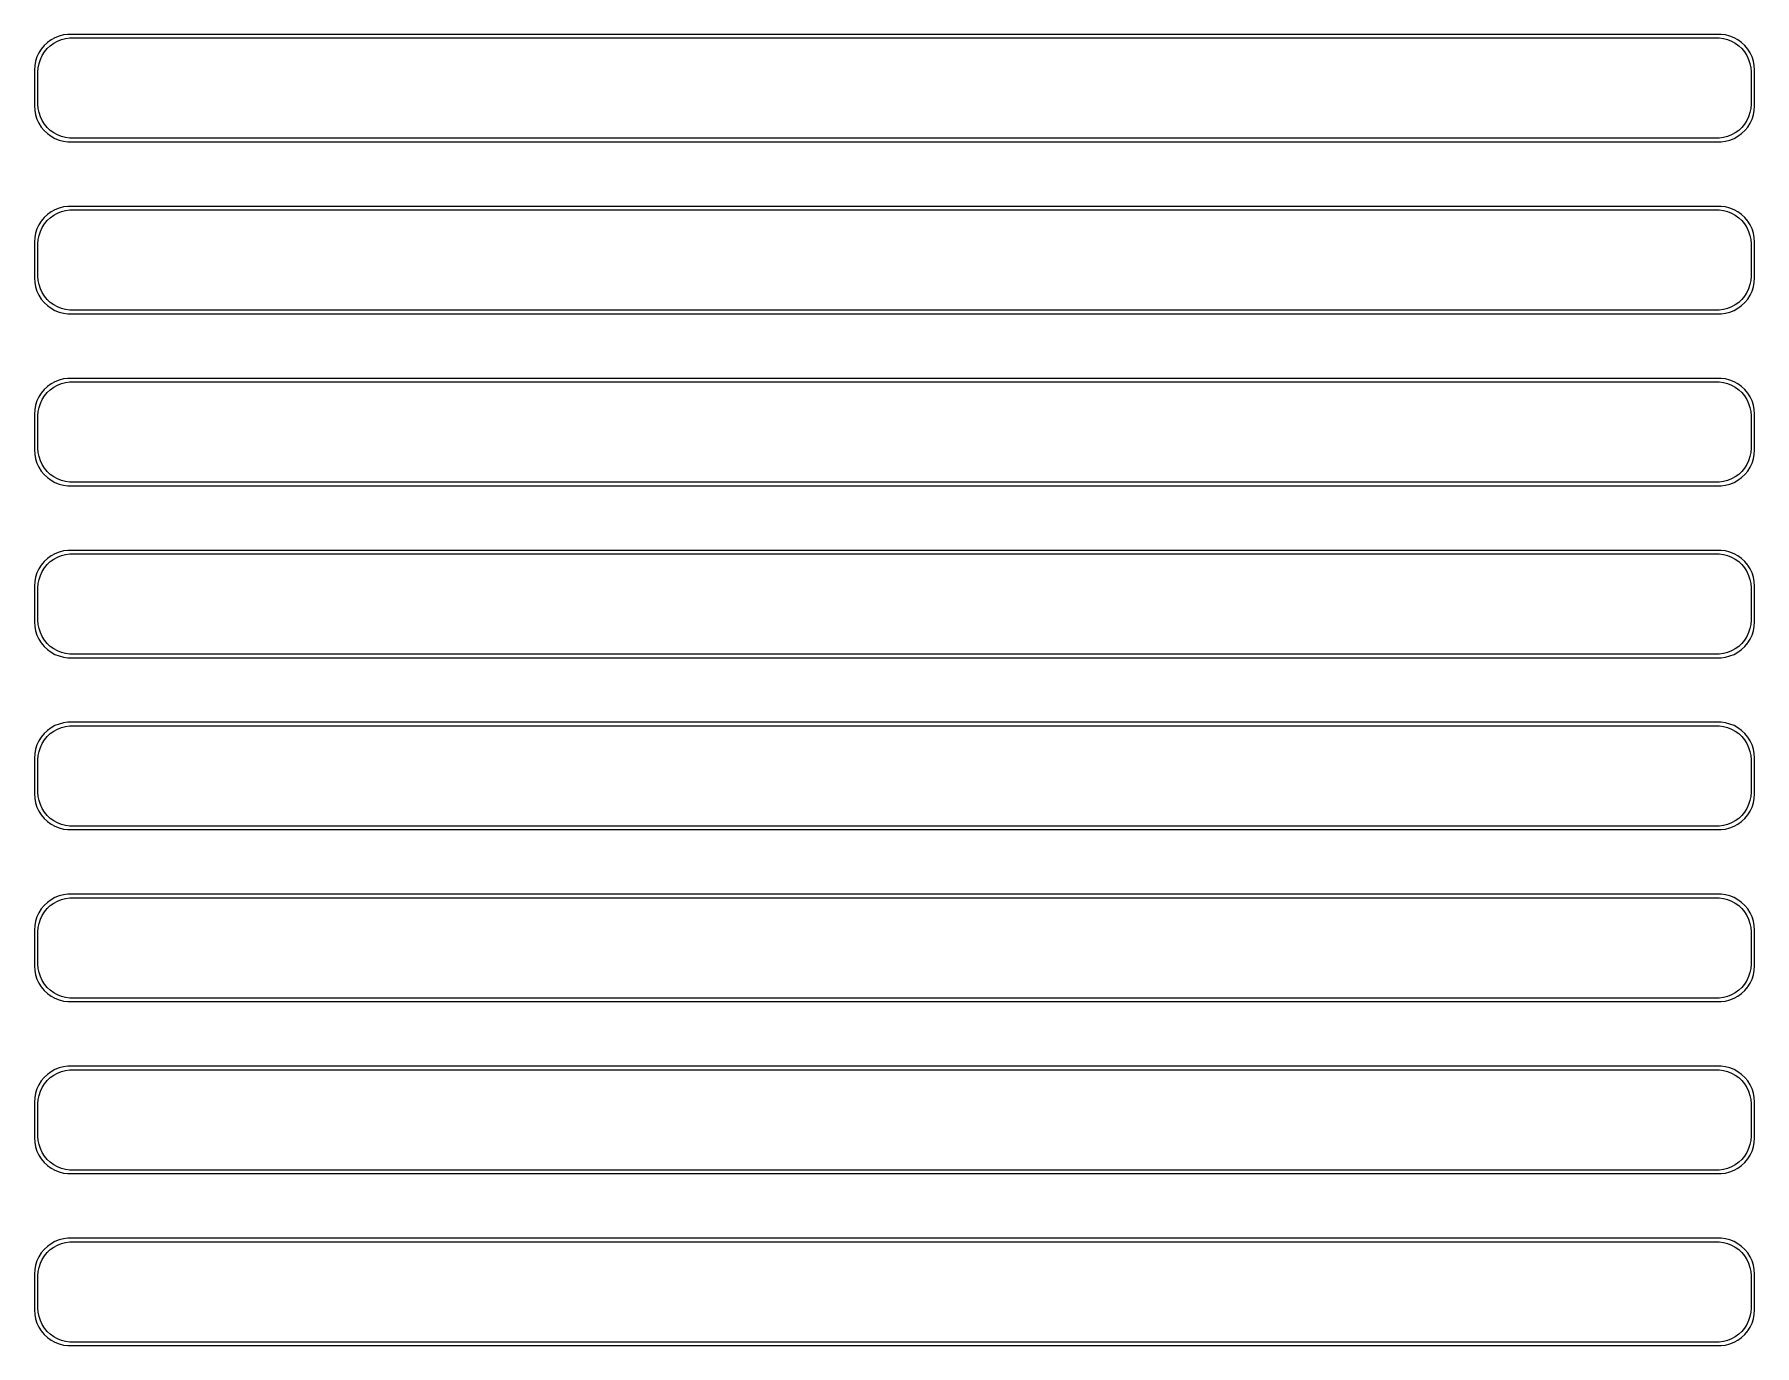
# Model space of a CAD drawing. Header units: metres. Extents: x -120 to 120, y 353 to 703.
# Drawn here: x -120 to 120, y 520.5 to 703.5 of the extents above; entities that cross this region are included whole.
import ezdxf

# ---------------------------------------------------------------- set-up
doc = ezdxf.new("R2010")
doc.units = ezdxf.units.M

msp = doc.modelspace()

# ---------------------------------------------------------------- linework, layer by layer
for p, q in [((-116.545, 703.255), (-117.129, 703.024)), ((-115.937, 703.411), (-116.545, 703.255)), ((-115.314, 703.49), (-115.937, 703.411)), ((115.314, 703.49), (-115.314, 703.49)), ((115.937, 703.411), (115.314, 703.49)), ((116.545, 703.255), (115.937, 703.411)), ((117.129, 703.024), (116.545, 703.255)), ((-119.382, 700.909), (-119.649, 700.341)), ((-119.045, 701.439), (-119.382, 700.909)), ((-118.645, 701.923), (-119.045, 701.439)), ((-118.912, 700.538), (-118.593, 701.042)), ((-118.187, 702.353), (-118.645, 701.923)), ((-118.593, 701.042), (-118.213, 701.502)), ((-118.213, 701.502), (-117.778, 701.91)), ((-117.679, 702.722), (-118.187, 702.353)), ((-117.778, 701.91), (-117.295, 702.261)), ((-117.129, 703.024), (-117.679, 702.722)), ((-117.295, 702.261), (-116.772, 702.548)), ((-116.772, 702.548), (-116.218, 702.768)), ((-116.218, 702.768), (-115.64, 702.916)), ((-115.64, 702.916), (-115.048, 702.991)), ((-115.048, 702.991), (115.048, 702.991)), ((115.048, 702.991), (115.64, 702.916)), ((115.64, 702.916), (116.218, 702.768)), ((116.218, 702.768), (116.772, 702.548)), ((116.772, 702.548), (117.295, 702.261)), ((117.679, 702.722), (117.129, 703.024)), ((117.295, 702.261), (117.778, 701.91)), ((118.187, 702.353), (117.679, 702.722)), ((117.778, 701.91), (118.213, 701.502)), ((118.645, 701.923), (118.187, 702.353)), ((118.213, 701.502), (118.593, 701.042)), ((118.593, 701.042), (118.912, 700.538)), ((119.045, 701.439), (118.645, 701.923)), ((119.382, 700.909), (119.045, 701.439)), ((119.649, 700.341), (119.382, 700.909)), ((-119.961, 699.127), (-120, 698.5)), ((-120, 698.5), (-120, 693.5)), ((-119.843, 699.743), (-119.961, 699.127)), ((-119.649, 700.341), (-119.843, 699.743)), ((-119.5, 698.25), (-119.463, 698.845)), ((-119.463, 698.845), (-119.351, 699.431)), ((-119.351, 699.431), (-119.166, 699.999)), ((-119.166, 699.999), (-118.912, 700.538)), ((118.912, 700.538), (119.166, 699.999)), ((119.166, 699.999), (119.351, 699.431)), ((119.351, 699.431), (119.463, 698.845)), ((119.463, 698.845), (119.5, 698.25)), ((119.843, 699.743), (119.649, 700.341)), ((119.961, 699.127), (119.843, 699.743)), ((120, 698.5), (119.961, 699.127)), ((120, 693.5), (120, 698.5)), ((-119.5, 693.75), (-119.5, 698.25)), ((119.5, 698.25), (119.5, 693.75)), ((-119.463, 693.155), (-119.5, 693.75)), ((119.5, 693.75), (119.463, 693.155)), ((-120, 693.5), (-119.961, 692.873)), ((-119.961, 692.873), (-119.843, 692.257)), ((-119.843, 692.257), (-119.649, 691.659)), ((-119.649, 691.659), (-119.382, 691.091)), ((-119.351, 692.569), (-119.463, 693.155)), ((-119.166, 692.001), (-119.351, 692.569)), ((-118.912, 691.462), (-119.166, 692.001)), ((-118.593, 690.958), (-118.912, 691.462)), ((118.912, 691.462), (118.593, 690.958)), ((119.166, 692.001), (118.912, 691.462)), ((119.351, 692.569), (119.166, 692.001)), ((119.463, 693.155), (119.351, 692.569)), ((119.382, 691.091), (119.649, 691.659)), ((119.649, 691.659), (119.843, 692.257)), ((119.843, 692.257), (119.961, 692.873)), ((119.961, 692.873), (120, 693.5)), ((-119.382, 691.091), (-119.045, 690.561)), ((-119.045, 690.561), (-118.645, 690.077)), ((-118.645, 690.077), (-118.187, 689.647)), ((-118.213, 690.498), (-118.593, 690.958)), ((-117.778, 690.09), (-118.213, 690.498)), ((-118.187, 689.647), (-117.679, 689.278)), ((-117.295, 689.739), (-117.778, 690.09)), ((-117.679, 689.278), (-117.129, 688.976)), ((-116.772, 689.452), (-117.295, 689.739)), ((-117.129, 688.976), (-116.545, 688.745)), ((-116.218, 689.232), (-116.772, 689.452)), ((-115.64, 689.084), (-116.218, 689.232)), ((-115.048, 689.009), (-115.64, 689.084)), ((115.048, 689.009), (-115.048, 689.009)), ((115.64, 689.084), (115.048, 689.009)), ((116.218, 689.232), (115.64, 689.084)), ((116.772, 689.452), (116.218, 689.232)), ((116.545, 688.745), (117.129, 688.976)), ((117.295, 689.739), (116.772, 689.452)), ((117.129, 688.976), (117.679, 689.278)), ((117.778, 690.09), (117.295, 689.739)), ((117.679, 689.278), (118.187, 689.647)), ((118.213, 690.498), (117.778, 690.09)), ((118.187, 689.647), (118.645, 690.077)), ((118.593, 690.958), (118.213, 690.498)), ((118.645, 690.077), (119.045, 690.561)), ((119.045, 690.561), (119.382, 691.091)), ((-116.545, 688.745), (-115.937, 688.589)), ((-115.937, 688.589), (-115.314, 688.51)), ((-115.314, 688.51), (115.314, 688.51)), ((115.314, 688.51), (115.937, 688.589)), ((115.937, 688.589), (116.545, 688.745)), ((-116.545, 679.255), (-117.129, 679.024)), ((-115.937, 679.411), (-116.545, 679.255)), ((-115.314, 679.49), (-115.937, 679.411)), ((115.314, 679.49), (-115.314, 679.49)), ((115.937, 679.411), (115.314, 679.49)), ((116.545, 679.255), (115.937, 679.411)), ((117.129, 679.024), (116.545, 679.255)), ((-119.382, 676.909), (-119.649, 676.341)), ((-119.045, 677.439), (-119.382, 676.909)), ((-118.645, 677.923), (-119.045, 677.439)), ((-118.912, 676.538), (-118.593, 677.042)), ((-118.187, 678.353), (-118.645, 677.923)), ((-118.593, 677.042), (-118.213, 677.502)), ((-118.213, 677.502), (-117.778, 677.91)), ((-117.679, 678.722), (-118.187, 678.353)), ((-117.778, 677.91), (-117.295, 678.261)), ((-117.129, 679.024), (-117.679, 678.722)), ((-117.295, 678.261), (-116.772, 678.548)), ((-116.772, 678.548), (-116.218, 678.768)), ((-116.218, 678.768), (-115.64, 678.916)), ((-115.64, 678.916), (-115.048, 678.991)), ((-115.048, 678.991), (115.048, 678.991)), ((115.048, 678.991), (115.64, 678.916)), ((115.64, 678.916), (116.218, 678.768)), ((116.218, 678.768), (116.772, 678.548)), ((116.772, 678.548), (117.295, 678.261)), ((117.679, 678.722), (117.129, 679.024)), ((117.295, 678.261), (117.778, 677.91)), ((118.187, 678.353), (117.679, 678.722)), ((117.778, 677.91), (118.213, 677.502)), ((118.645, 677.923), (118.187, 678.353)), ((118.213, 677.502), (118.593, 677.042)), ((118.593, 677.042), (118.912, 676.538)), ((119.045, 677.439), (118.645, 677.923)), ((119.382, 676.909), (119.045, 677.439)), ((119.649, 676.341), (119.382, 676.909)), ((-119.961, 675.127), (-120, 674.5)), ((-120, 674.5), (-120, 669.5)), ((-119.843, 675.743), (-119.961, 675.127)), ((-119.649, 676.341), (-119.843, 675.743)), ((-119.5, 674.25), (-119.463, 674.845)), ((-119.463, 674.845), (-119.351, 675.431)), ((-119.351, 675.431), (-119.166, 675.999)), ((-119.166, 675.999), (-118.912, 676.538)), ((118.912, 676.538), (119.166, 675.999)), ((119.166, 675.999), (119.351, 675.431)), ((119.351, 675.431), (119.463, 674.845)), ((119.463, 674.845), (119.5, 674.25)), ((119.843, 675.743), (119.649, 676.341)), ((119.961, 675.127), (119.843, 675.743)), ((120, 674.5), (119.961, 675.127)), ((120, 669.5), (120, 674.5)), ((-119.5, 669.75), (-119.5, 674.25)), ((119.5, 674.25), (119.5, 669.75)), ((-119.463, 669.155), (-119.5, 669.75)), ((119.5, 669.75), (119.463, 669.155)), ((-120, 669.5), (-119.961, 668.873)), ((-119.961, 668.873), (-119.843, 668.257)), ((-119.843, 668.257), (-119.649, 667.659)), ((-119.649, 667.659), (-119.382, 667.091)), ((-119.351, 668.569), (-119.463, 669.155)), ((-119.166, 668.001), (-119.351, 668.569)), ((-118.912, 667.462), (-119.166, 668.001)), ((-118.593, 666.958), (-118.912, 667.462)), ((118.912, 667.462), (118.593, 666.958)), ((119.166, 668.001), (118.912, 667.462)), ((119.351, 668.569), (119.166, 668.001)), ((119.463, 669.155), (119.351, 668.569)), ((119.382, 667.091), (119.649, 667.659)), ((119.649, 667.659), (119.843, 668.257)), ((119.843, 668.257), (119.961, 668.873)), ((119.961, 668.873), (120, 669.5)), ((-119.382, 667.091), (-119.045, 666.561)), ((-119.045, 666.561), (-118.645, 666.077)), ((-118.645, 666.077), (-118.187, 665.647)), ((-118.213, 666.498), (-118.593, 666.958)), ((-117.778, 666.09), (-118.213, 666.498)), ((-118.187, 665.647), (-117.679, 665.278)), ((-117.295, 665.739), (-117.778, 666.09)), ((-117.679, 665.278), (-117.129, 664.976)), ((-116.772, 665.452), (-117.295, 665.739)), ((-117.129, 664.976), (-116.545, 664.745)), ((-116.218, 665.232), (-116.772, 665.452)), ((-115.64, 665.084), (-116.218, 665.232)), ((-115.048, 665.009), (-115.64, 665.084)), ((115.048, 665.009), (-115.048, 665.009)), ((115.64, 665.084), (115.048, 665.009)), ((116.218, 665.232), (115.64, 665.084)), ((116.772, 665.452), (116.218, 665.232)), ((116.545, 664.745), (117.129, 664.976)), ((117.295, 665.739), (116.772, 665.452)), ((117.129, 664.976), (117.679, 665.278)), ((117.778, 666.09), (117.295, 665.739)), ((117.679, 665.278), (118.187, 665.647)), ((118.213, 666.498), (117.778, 666.09)), ((118.187, 665.647), (118.645, 666.077)), ((118.593, 666.958), (118.213, 666.498)), ((118.645, 666.077), (119.045, 666.561)), ((119.045, 666.561), (119.382, 667.091)), ((-116.545, 664.745), (-115.937, 664.589)), ((-115.937, 664.589), (-115.314, 664.51)), ((-115.314, 664.51), (115.314, 664.51)), ((115.314, 664.51), (115.937, 664.589)), ((115.937, 664.589), (116.545, 664.745)), ((-116.545, 655.255), (-117.129, 655.024)), ((-115.937, 655.411), (-116.545, 655.255)), ((-115.314, 655.49), (-115.937, 655.411)), ((115.314, 655.49), (-115.314, 655.49)), ((115.937, 655.411), (115.314, 655.49)), ((116.545, 655.255), (115.937, 655.411)), ((117.129, 655.024), (116.545, 655.255)), ((-119.382, 652.909), (-119.649, 652.341)), ((-119.045, 653.439), (-119.382, 652.909)), ((-118.645, 653.923), (-119.045, 653.439)), ((-118.912, 652.538), (-118.593, 653.042)), ((-118.187, 654.353), (-118.645, 653.923)), ((-118.593, 653.042), (-118.213, 653.502)), ((-118.213, 653.502), (-117.778, 653.91)), ((-117.679, 654.722), (-118.187, 654.353)), ((-117.778, 653.91), (-117.295, 654.261)), ((-117.129, 655.024), (-117.679, 654.722)), ((-117.295, 654.261), (-116.772, 654.548)), ((-116.772, 654.548), (-116.218, 654.768)), ((-116.218, 654.768), (-115.64, 654.916)), ((-115.64, 654.916), (-115.048, 654.991)), ((-115.048, 654.991), (115.048, 654.991)), ((115.048, 654.991), (115.64, 654.916)), ((115.64, 654.916), (116.218, 654.768)), ((116.218, 654.768), (116.772, 654.548)), ((116.772, 654.548), (117.295, 654.261)), ((117.679, 654.722), (117.129, 655.024)), ((117.295, 654.261), (117.778, 653.91)), ((118.187, 654.353), (117.679, 654.722)), ((117.778, 653.91), (118.213, 653.502)), ((118.645, 653.923), (118.187, 654.353)), ((118.213, 653.502), (118.593, 653.042)), ((118.593, 653.042), (118.912, 652.538)), ((119.045, 653.439), (118.645, 653.923)), ((119.382, 652.909), (119.045, 653.439)), ((119.649, 652.341), (119.382, 652.909)), ((-119.961, 651.127), (-120, 650.5)), ((-120, 650.5), (-120, 645.5)), ((-119.843, 651.743), (-119.961, 651.127)), ((-119.649, 652.341), (-119.843, 651.743)), ((-119.5, 650.25), (-119.463, 650.845)), ((-119.463, 650.845), (-119.351, 651.431)), ((-119.351, 651.431), (-119.166, 651.999)), ((-119.166, 651.999), (-118.912, 652.538)), ((118.912, 652.538), (119.166, 651.999)), ((119.166, 651.999), (119.351, 651.431)), ((119.351, 651.431), (119.463, 650.845)), ((119.463, 650.845), (119.5, 650.25)), ((119.843, 651.743), (119.649, 652.341)), ((119.961, 651.127), (119.843, 651.743)), ((120, 650.5), (119.961, 651.127)), ((120, 645.5), (120, 650.5)), ((-119.5, 645.75), (-119.5, 650.25)), ((119.5, 650.25), (119.5, 645.75)), ((-119.463, 645.155), (-119.5, 645.75)), ((119.5, 645.75), (119.463, 645.155)), ((-120, 645.5), (-119.961, 644.873)), ((-119.961, 644.873), (-119.843, 644.257)), ((-119.843, 644.257), (-119.649, 643.659)), ((-119.649, 643.659), (-119.382, 643.091)), ((-119.351, 644.569), (-119.463, 645.155)), ((-119.166, 644.001), (-119.351, 644.569)), ((-118.912, 643.462), (-119.166, 644.001)), ((-118.593, 642.958), (-118.912, 643.462)), ((118.912, 643.462), (118.593, 642.958)), ((119.166, 644.001), (118.912, 643.462)), ((119.351, 644.569), (119.166, 644.001)), ((119.463, 645.155), (119.351, 644.569)), ((119.382, 643.091), (119.649, 643.659)), ((119.649, 643.659), (119.843, 644.257)), ((119.843, 644.257), (119.961, 644.873)), ((119.961, 644.873), (120, 645.5)), ((-119.382, 643.091), (-119.045, 642.561)), ((-119.045, 642.561), (-118.645, 642.077)), ((-118.645, 642.077), (-118.187, 641.647)), ((-118.213, 642.498), (-118.593, 642.958)), ((-117.778, 642.09), (-118.213, 642.498)), ((-118.187, 641.647), (-117.679, 641.278)), ((-117.295, 641.739), (-117.778, 642.09)), ((-117.679, 641.278), (-117.129, 640.976)), ((-116.772, 641.452), (-117.295, 641.739)), ((-117.129, 640.976), (-116.545, 640.745)), ((-116.218, 641.232), (-116.772, 641.452)), ((-115.64, 641.084), (-116.218, 641.232)), ((-115.048, 641.009), (-115.64, 641.084)), ((115.048, 641.009), (-115.048, 641.009)), ((115.64, 641.084), (115.048, 641.009)), ((116.218, 641.232), (115.64, 641.084)), ((116.772, 641.452), (116.218, 641.232)), ((116.545, 640.745), (117.129, 640.976)), ((117.295, 641.739), (116.772, 641.452)), ((117.129, 640.976), (117.679, 641.278)), ((117.778, 642.09), (117.295, 641.739)), ((117.679, 641.278), (118.187, 641.647)), ((118.213, 642.498), (117.778, 642.09)), ((118.187, 641.647), (118.645, 642.077)), ((118.593, 642.958), (118.213, 642.498)), ((118.645, 642.077), (119.045, 642.561)), ((119.045, 642.561), (119.382, 643.091)), ((-116.545, 640.745), (-115.937, 640.589)), ((-115.937, 640.589), (-115.314, 640.51)), ((-115.314, 640.51), (115.314, 640.51)), ((115.314, 640.51), (115.937, 640.589)), ((115.937, 640.589), (116.545, 640.745)), ((-116.545, 631.255), (-117.129, 631.024)), ((-115.937, 631.411), (-116.545, 631.255)), ((-115.314, 631.49), (-115.937, 631.411)), ((115.314, 631.49), (-115.314, 631.49)), ((115.937, 631.411), (115.314, 631.49)), ((116.545, 631.255), (115.937, 631.411)), ((117.129, 631.024), (116.545, 631.255)), ((-119.382, 628.909), (-119.649, 628.341)), ((-119.045, 629.439), (-119.382, 628.909)), ((-118.645, 629.923), (-119.045, 629.439)), ((-118.912, 628.538), (-118.593, 629.042)), ((-118.187, 630.353), (-118.645, 629.923)), ((-118.593, 629.042), (-118.213, 629.502)), ((-118.213, 629.502), (-117.778, 629.91)), ((-117.679, 630.722), (-118.187, 630.353)), ((-117.778, 629.91), (-117.295, 630.261)), ((-117.129, 631.024), (-117.679, 630.722)), ((-117.295, 630.261), (-116.772, 630.548)), ((-116.772, 630.548), (-116.218, 630.768)), ((-116.218, 630.768), (-115.64, 630.916)), ((-115.64, 630.916), (-115.048, 630.991)), ((-115.048, 630.991), (115.048, 630.991)), ((115.048, 630.991), (115.64, 630.916)), ((115.64, 630.916), (116.218, 630.768)), ((116.218, 630.768), (116.772, 630.548)), ((116.772, 630.548), (117.295, 630.261)), ((117.679, 630.722), (117.129, 631.024)), ((117.295, 630.261), (117.778, 629.91)), ((118.187, 630.353), (117.679, 630.722)), ((117.778, 629.91), (118.213, 629.502)), ((118.645, 629.923), (118.187, 630.353)), ((118.213, 629.502), (118.593, 629.042)), ((118.593, 629.042), (118.912, 628.538)), ((119.045, 629.439), (118.645, 629.923)), ((119.382, 628.909), (119.045, 629.439)), ((119.649, 628.341), (119.382, 628.909)), ((-119.961, 627.127), (-120, 626.5)), ((-120, 626.5), (-120, 621.5)), ((-119.843, 627.743), (-119.961, 627.127)), ((-119.649, 628.341), (-119.843, 627.743)), ((-119.5, 626.25), (-119.463, 626.845)), ((-119.463, 626.845), (-119.351, 627.431)), ((-119.351, 627.431), (-119.166, 627.999)), ((-119.166, 627.999), (-118.912, 628.538)), ((118.912, 628.538), (119.166, 627.999)), ((119.166, 627.999), (119.351, 627.431)), ((119.351, 627.431), (119.463, 626.845)), ((119.463, 626.845), (119.5, 626.25)), ((119.843, 627.743), (119.649, 628.341)), ((119.961, 627.127), (119.843, 627.743)), ((120, 626.5), (119.961, 627.127)), ((120, 621.5), (120, 626.5)), ((-119.5, 621.75), (-119.5, 626.25)), ((119.5, 626.25), (119.5, 621.75)), ((-119.463, 621.155), (-119.5, 621.75)), ((119.5, 621.75), (119.463, 621.155)), ((-120, 621.5), (-119.961, 620.873)), ((-119.961, 620.873), (-119.843, 620.257)), ((-119.843, 620.257), (-119.649, 619.659)), ((-119.649, 619.659), (-119.382, 619.091)), ((-119.351, 620.569), (-119.463, 621.155)), ((-119.166, 620.001), (-119.351, 620.569)), ((-118.912, 619.462), (-119.166, 620.001)), ((-118.593, 618.958), (-118.912, 619.462)), ((118.912, 619.462), (118.593, 618.958)), ((119.166, 620.001), (118.912, 619.462)), ((119.351, 620.569), (119.166, 620.001)), ((119.463, 621.155), (119.351, 620.569)), ((119.382, 619.091), (119.649, 619.659)), ((119.649, 619.659), (119.843, 620.257)), ((119.843, 620.257), (119.961, 620.873)), ((119.961, 620.873), (120, 621.5)), ((-119.382, 619.091), (-119.045, 618.561)), ((-119.045, 618.561), (-118.645, 618.077)), ((-118.645, 618.077), (-118.187, 617.647)), ((-118.213, 618.498), (-118.593, 618.958)), ((-117.778, 618.09), (-118.213, 618.498)), ((-118.187, 617.647), (-117.679, 617.278)), ((-117.295, 617.739), (-117.778, 618.09)), ((-117.679, 617.278), (-117.129, 616.976)), ((-116.772, 617.452), (-117.295, 617.739)), ((-117.129, 616.976), (-116.545, 616.745)), ((-116.218, 617.232), (-116.772, 617.452)), ((-115.64, 617.084), (-116.218, 617.232)), ((-115.048, 617.009), (-115.64, 617.084)), ((115.048, 617.009), (-115.048, 617.009)), ((115.64, 617.084), (115.048, 617.009)), ((116.218, 617.232), (115.64, 617.084)), ((116.772, 617.452), (116.218, 617.232)), ((116.545, 616.745), (117.129, 616.976)), ((117.295, 617.739), (116.772, 617.452)), ((117.129, 616.976), (117.679, 617.278)), ((117.778, 618.09), (117.295, 617.739)), ((117.679, 617.278), (118.187, 617.647)), ((118.213, 618.498), (117.778, 618.09)), ((118.187, 617.647), (118.645, 618.077)), ((118.593, 618.958), (118.213, 618.498)), ((118.645, 618.077), (119.045, 618.561)), ((119.045, 618.561), (119.382, 619.091)), ((-116.545, 616.745), (-115.937, 616.589)), ((-115.937, 616.589), (-115.314, 616.51)), ((-115.314, 616.51), (115.314, 616.51)), ((115.314, 616.51), (115.937, 616.589)), ((115.937, 616.589), (116.545, 616.745)), ((-116.545, 607.255), (-117.129, 607.024)), ((-115.937, 607.411), (-116.545, 607.255)), ((-115.314, 607.49), (-115.937, 607.411)), ((115.314, 607.49), (-115.314, 607.49)), ((115.937, 607.411), (115.314, 607.49)), ((116.545, 607.255), (115.937, 607.411)), ((117.129, 607.024), (116.545, 607.255)), ((-119.382, 604.909), (-119.649, 604.341)), ((-119.045, 605.439), (-119.382, 604.909)), ((-118.645, 605.923), (-119.045, 605.439)), ((-118.912, 604.538), (-118.593, 605.042)), ((-118.187, 606.353), (-118.645, 605.923)), ((-118.593, 605.042), (-118.213, 605.502)), ((-118.213, 605.502), (-117.778, 605.91)), ((-117.679, 606.722), (-118.187, 606.353)), ((-117.778, 605.91), (-117.295, 606.261)), ((-117.129, 607.024), (-117.679, 606.722)), ((-117.295, 606.261), (-116.772, 606.548)), ((-116.772, 606.548), (-116.218, 606.768)), ((-116.218, 606.768), (-115.64, 606.916)), ((-115.64, 606.916), (-115.048, 606.991)), ((-115.048, 606.991), (115.048, 606.991)), ((115.048, 606.991), (115.64, 606.916)), ((115.64, 606.916), (116.218, 606.768)), ((116.218, 606.768), (116.772, 606.548)), ((116.772, 606.548), (117.295, 606.261)), ((117.679, 606.722), (117.129, 607.024)), ((117.295, 606.261), (117.778, 605.91)), ((118.187, 606.353), (117.679, 606.722)), ((117.778, 605.91), (118.213, 605.502)), ((118.645, 605.923), (118.187, 606.353)), ((118.213, 605.502), (118.593, 605.042)), ((118.593, 605.042), (118.912, 604.538)), ((119.045, 605.439), (118.645, 605.923)), ((119.382, 604.909), (119.045, 605.439)), ((119.649, 604.341), (119.382, 604.909)), ((-119.961, 603.127), (-120, 602.5)), ((-120, 602.5), (-120, 597.5)), ((-119.843, 603.743), (-119.961, 603.127)), ((-119.649, 604.341), (-119.843, 603.743)), ((-119.5, 602.25), (-119.463, 602.845)), ((-119.463, 602.845), (-119.351, 603.431)), ((-119.351, 603.431), (-119.166, 603.999)), ((-119.166, 603.999), (-118.912, 604.538)), ((118.912, 604.538), (119.166, 603.999)), ((119.166, 603.999), (119.351, 603.431)), ((119.351, 603.431), (119.463, 602.845)), ((119.463, 602.845), (119.5, 602.25)), ((119.843, 603.743), (119.649, 604.341)), ((119.961, 603.127), (119.843, 603.743)), ((120, 602.5), (119.961, 603.127)), ((120, 597.5), (120, 602.5)), ((-119.5, 597.75), (-119.5, 602.25)), ((119.5, 602.25), (119.5, 597.75)), ((-119.463, 597.155), (-119.5, 597.75)), ((119.5, 597.75), (119.463, 597.155)), ((-120, 597.5), (-119.961, 596.873)), ((-119.961, 596.873), (-119.843, 596.257)), ((-119.843, 596.257), (-119.649, 595.659)), ((-119.649, 595.659), (-119.382, 595.091)), ((-119.351, 596.569), (-119.463, 597.155)), ((-119.166, 596.001), (-119.351, 596.569)), ((-118.912, 595.462), (-119.166, 596.001)), ((-118.593, 594.958), (-118.912, 595.462)), ((118.912, 595.462), (118.593, 594.958)), ((119.166, 596.001), (118.912, 595.462)), ((119.351, 596.569), (119.166, 596.001)), ((119.463, 597.155), (119.351, 596.569)), ((119.382, 595.091), (119.649, 595.659)), ((119.649, 595.659), (119.843, 596.257)), ((119.843, 596.257), (119.961, 596.873)), ((119.961, 596.873), (120, 597.5)), ((-119.382, 595.091), (-119.045, 594.561)), ((-119.045, 594.561), (-118.645, 594.077)), ((-118.645, 594.077), (-118.187, 593.647)), ((-118.213, 594.498), (-118.593, 594.958)), ((-117.778, 594.09), (-118.213, 594.498)), ((-118.187, 593.647), (-117.679, 593.278)), ((-117.295, 593.739), (-117.778, 594.09)), ((-117.679, 593.278), (-117.129, 592.976)), ((-116.772, 593.452), (-117.295, 593.739)), ((-117.129, 592.976), (-116.545, 592.745)), ((-116.218, 593.232), (-116.772, 593.452)), ((-115.64, 593.084), (-116.218, 593.232)), ((-115.048, 593.009), (-115.64, 593.084)), ((115.048, 593.009), (-115.048, 593.009)), ((115.64, 593.084), (115.048, 593.009)), ((116.218, 593.232), (115.64, 593.084)), ((116.772, 593.452), (116.218, 593.232)), ((116.545, 592.745), (117.129, 592.976)), ((117.295, 593.739), (116.772, 593.452)), ((117.129, 592.976), (117.679, 593.278)), ((117.778, 594.09), (117.295, 593.739)), ((117.679, 593.278), (118.187, 593.647)), ((118.213, 594.498), (117.778, 594.09)), ((118.187, 593.647), (118.645, 594.077)), ((118.593, 594.958), (118.213, 594.498)), ((118.645, 594.077), (119.045, 594.561)), ((119.045, 594.561), (119.382, 595.091)), ((-116.545, 592.745), (-115.937, 592.589)), ((-115.937, 592.589), (-115.314, 592.51)), ((-115.314, 592.51), (115.314, 592.51)), ((115.314, 592.51), (115.937, 592.589)), ((115.937, 592.589), (116.545, 592.745)), ((-116.545, 583.255), (-117.129, 583.024)), ((-115.937, 583.411), (-116.545, 583.255)), ((-115.314, 583.49), (-115.937, 583.411)), ((115.314, 583.49), (-115.314, 583.49)), ((115.937, 583.411), (115.314, 583.49)), ((116.545, 583.255), (115.937, 583.411)), ((117.129, 583.024), (116.545, 583.255)), ((-119.382, 580.909), (-119.649, 580.341)), ((-119.045, 581.439), (-119.382, 580.909)), ((-118.645, 581.923), (-119.045, 581.439)), ((-118.912, 580.538), (-118.593, 581.042)), ((-118.187, 582.353), (-118.645, 581.923)), ((-118.593, 581.042), (-118.213, 581.502)), ((-118.213, 581.502), (-117.778, 581.91)), ((-117.679, 582.722), (-118.187, 582.353)), ((-117.778, 581.91), (-117.295, 582.261)), ((-117.129, 583.024), (-117.679, 582.722)), ((-117.295, 582.261), (-116.772, 582.548)), ((-116.772, 582.548), (-116.218, 582.768)), ((-116.218, 582.768), (-115.64, 582.916)), ((-115.64, 582.916), (-115.048, 582.991)), ((-115.048, 582.991), (115.048, 582.991)), ((115.048, 582.991), (115.64, 582.916)), ((115.64, 582.916), (116.218, 582.768)), ((116.218, 582.768), (116.772, 582.548)), ((116.772, 582.548), (117.295, 582.261)), ((117.679, 582.722), (117.129, 583.024)), ((117.295, 582.261), (117.778, 581.91)), ((118.187, 582.353), (117.679, 582.722)), ((117.778, 581.91), (118.213, 581.502)), ((118.645, 581.923), (118.187, 582.353)), ((118.213, 581.502), (118.593, 581.042)), ((118.593, 581.042), (118.912, 580.538)), ((119.045, 581.439), (118.645, 581.923)), ((119.382, 580.909), (119.045, 581.439)), ((119.649, 580.341), (119.382, 580.909)), ((-119.961, 579.127), (-120, 578.5)), ((-120, 578.5), (-120, 573.5)), ((-119.843, 579.743), (-119.961, 579.127)), ((-119.649, 580.341), (-119.843, 579.743)), ((-119.5, 578.25), (-119.463, 578.845)), ((-119.463, 578.845), (-119.351, 579.431)), ((-119.351, 579.431), (-119.166, 579.999)), ((-119.166, 579.999), (-118.912, 580.538)), ((118.912, 580.538), (119.166, 579.999)), ((119.166, 579.999), (119.351, 579.431)), ((119.351, 579.431), (119.463, 578.845)), ((119.463, 578.845), (119.5, 578.25)), ((119.843, 579.743), (119.649, 580.341)), ((119.961, 579.127), (119.843, 579.743)), ((120, 578.5), (119.961, 579.127)), ((120, 573.5), (120, 578.5)), ((-119.5, 573.75), (-119.5, 578.25)), ((119.5, 578.25), (119.5, 573.75)), ((-119.463, 573.155), (-119.5, 573.75)), ((119.5, 573.75), (119.463, 573.155)), ((-120, 573.5), (-119.961, 572.873)), ((-119.961, 572.873), (-119.843, 572.257)), ((-119.843, 572.257), (-119.649, 571.659)), ((-119.649, 571.659), (-119.382, 571.091)), ((-119.351, 572.569), (-119.463, 573.155)), ((-119.166, 572.001), (-119.351, 572.569)), ((-118.912, 571.462), (-119.166, 572.001)), ((-118.593, 570.958), (-118.912, 571.462)), ((118.912, 571.462), (118.593, 570.958)), ((119.166, 572.001), (118.912, 571.462)), ((119.351, 572.569), (119.166, 572.001)), ((119.463, 573.155), (119.351, 572.569)), ((119.382, 571.091), (119.649, 571.659)), ((119.649, 571.659), (119.843, 572.257)), ((119.843, 572.257), (119.961, 572.873)), ((119.961, 572.873), (120, 573.5)), ((-119.382, 571.091), (-119.045, 570.561)), ((-119.045, 570.561), (-118.645, 570.077)), ((-118.645, 570.077), (-118.187, 569.647)), ((-118.213, 570.498), (-118.593, 570.958)), ((-117.778, 570.09), (-118.213, 570.498)), ((-118.187, 569.647), (-117.679, 569.278)), ((-117.295, 569.739), (-117.778, 570.09)), ((-117.679, 569.278), (-117.129, 568.976)), ((-116.772, 569.452), (-117.295, 569.739)), ((-117.129, 568.976), (-116.545, 568.745)), ((-116.218, 569.232), (-116.772, 569.452)), ((-115.64, 569.084), (-116.218, 569.232)), ((-115.048, 569.009), (-115.64, 569.084)), ((115.048, 569.009), (-115.048, 569.009)), ((115.64, 569.084), (115.048, 569.009)), ((116.218, 569.232), (115.64, 569.084)), ((116.772, 569.452), (116.218, 569.232)), ((116.545, 568.745), (117.129, 568.976)), ((117.295, 569.739), (116.772, 569.452)), ((117.129, 568.976), (117.679, 569.278)), ((117.778, 570.09), (117.295, 569.739)), ((117.679, 569.278), (118.187, 569.647)), ((118.213, 570.498), (117.778, 570.09)), ((118.187, 569.647), (118.645, 570.077)), ((118.593, 570.958), (118.213, 570.498)), ((118.645, 570.077), (119.045, 570.561)), ((119.045, 570.561), (119.382, 571.091)), ((-116.545, 568.745), (-115.937, 568.589)), ((-115.937, 568.589), (-115.314, 568.51)), ((-115.314, 568.51), (115.314, 568.51)), ((115.314, 568.51), (115.937, 568.589)), ((115.937, 568.589), (116.545, 568.745)), ((-116.545, 559.255), (-117.129, 559.024)), ((-115.937, 559.411), (-116.545, 559.255)), ((-115.314, 559.49), (-115.937, 559.411)), ((115.314, 559.49), (-115.314, 559.49)), ((115.937, 559.411), (115.314, 559.49)), ((116.545, 559.255), (115.937, 559.411)), ((117.129, 559.024), (116.545, 559.255)), ((-119.382, 556.909), (-119.649, 556.341)), ((-119.045, 557.439), (-119.382, 556.909)), ((-118.645, 557.923), (-119.045, 557.439)), ((-118.912, 556.538), (-118.593, 557.042)), ((-118.187, 558.353), (-118.645, 557.923)), ((-118.593, 557.042), (-118.213, 557.502)), ((-118.213, 557.502), (-117.778, 557.91)), ((-117.679, 558.722), (-118.187, 558.353)), ((-117.778, 557.91), (-117.295, 558.261)), ((-117.129, 559.024), (-117.679, 558.722)), ((-117.295, 558.261), (-116.772, 558.548)), ((-116.772, 558.548), (-116.218, 558.768)), ((-116.218, 558.768), (-115.64, 558.916)), ((-115.64, 558.916), (-115.048, 558.991)), ((-115.048, 558.991), (115.048, 558.991)), ((115.048, 558.991), (115.64, 558.916)), ((115.64, 558.916), (116.218, 558.768)), ((116.218, 558.768), (116.772, 558.548)), ((116.772, 558.548), (117.295, 558.261)), ((117.679, 558.722), (117.129, 559.024)), ((117.295, 558.261), (117.778, 557.91)), ((118.187, 558.353), (117.679, 558.722)), ((117.778, 557.91), (118.213, 557.502)), ((118.645, 557.923), (118.187, 558.353)), ((118.213, 557.502), (118.593, 557.042)), ((118.593, 557.042), (118.912, 556.538)), ((119.045, 557.439), (118.645, 557.923)), ((119.382, 556.909), (119.045, 557.439)), ((119.649, 556.341), (119.382, 556.909)), ((-119.961, 555.127), (-120, 554.5)), ((-120, 554.5), (-120, 549.5)), ((-119.843, 555.743), (-119.961, 555.127)), ((-119.649, 556.341), (-119.843, 555.743)), ((-119.5, 554.25), (-119.463, 554.845)), ((-119.463, 554.845), (-119.351, 555.431)), ((-119.351, 555.431), (-119.166, 555.999)), ((-119.166, 555.999), (-118.912, 556.538)), ((118.912, 556.538), (119.166, 555.999)), ((119.166, 555.999), (119.351, 555.431)), ((119.351, 555.431), (119.463, 554.845)), ((119.463, 554.845), (119.5, 554.25)), ((119.843, 555.743), (119.649, 556.341)), ((119.961, 555.127), (119.843, 555.743)), ((120, 554.5), (119.961, 555.127)), ((120, 549.5), (120, 554.5)), ((-119.5, 549.75), (-119.5, 554.25)), ((119.5, 554.25), (119.5, 549.75)), ((-119.463, 549.155), (-119.5, 549.75)), ((119.5, 549.75), (119.463, 549.155)), ((-120, 549.5), (-119.961, 548.873)), ((-119.961, 548.873), (-119.843, 548.257)), ((-119.843, 548.257), (-119.649, 547.659)), ((-119.649, 547.659), (-119.382, 547.091)), ((-119.351, 548.569), (-119.463, 549.155)), ((-119.166, 548.001), (-119.351, 548.569)), ((-118.912, 547.462), (-119.166, 548.001)), ((-118.593, 546.958), (-118.912, 547.462)), ((118.912, 547.462), (118.593, 546.958)), ((119.166, 548.001), (118.912, 547.462)), ((119.351, 548.569), (119.166, 548.001)), ((119.463, 549.155), (119.351, 548.569)), ((119.382, 547.091), (119.649, 547.659)), ((119.649, 547.659), (119.843, 548.257)), ((119.843, 548.257), (119.961, 548.873)), ((119.961, 548.873), (120, 549.5)), ((-119.382, 547.091), (-119.045, 546.561)), ((-119.045, 546.561), (-118.645, 546.077)), ((-118.645, 546.077), (-118.187, 545.647)), ((-118.213, 546.498), (-118.593, 546.958)), ((-117.778, 546.09), (-118.213, 546.498)), ((-118.187, 545.647), (-117.679, 545.278)), ((-117.295, 545.739), (-117.778, 546.09)), ((-117.679, 545.278), (-117.129, 544.976)), ((-116.772, 545.452), (-117.295, 545.739)), ((-117.129, 544.976), (-116.545, 544.745)), ((-116.218, 545.232), (-116.772, 545.452)), ((-115.64, 545.084), (-116.218, 545.232)), ((-115.048, 545.009), (-115.64, 545.084)), ((115.048, 545.009), (-115.048, 545.009)), ((115.64, 545.084), (115.048, 545.009)), ((116.218, 545.232), (115.64, 545.084)), ((116.772, 545.452), (116.218, 545.232)), ((116.545, 544.745), (117.129, 544.976)), ((117.295, 545.739), (116.772, 545.452)), ((117.129, 544.976), (117.679, 545.278)), ((117.778, 546.09), (117.295, 545.739)), ((117.679, 545.278), (118.187, 545.647)), ((118.213, 546.498), (117.778, 546.09)), ((118.187, 545.647), (118.645, 546.077)), ((118.593, 546.958), (118.213, 546.498)), ((118.645, 546.077), (119.045, 546.561)), ((119.045, 546.561), (119.382, 547.091)), ((-116.545, 544.745), (-115.937, 544.589)), ((-115.937, 544.589), (-115.314, 544.51)), ((-115.314, 544.51), (115.314, 544.51)), ((115.314, 544.51), (115.937, 544.589)), ((115.937, 544.589), (116.545, 544.745)), ((-116.545, 535.255), (-117.129, 535.024)), ((-115.937, 535.411), (-116.545, 535.255)), ((-115.314, 535.49), (-115.937, 535.411)), ((115.314, 535.49), (-115.314, 535.49)), ((115.937, 535.411), (115.314, 535.49)), ((116.545, 535.255), (115.937, 535.411)), ((117.129, 535.024), (116.545, 535.255)), ((-119.382, 532.909), (-119.649, 532.341)), ((-119.045, 533.439), (-119.382, 532.909)), ((-118.645, 533.923), (-119.045, 533.439)), ((-118.912, 532.538), (-118.593, 533.042)), ((-118.187, 534.353), (-118.645, 533.923)), ((-118.593, 533.042), (-118.213, 533.502)), ((-118.213, 533.502), (-117.778, 533.91)), ((-117.679, 534.722), (-118.187, 534.353)), ((-117.778, 533.91), (-117.295, 534.261)), ((-117.129, 535.024), (-117.679, 534.722)), ((-117.295, 534.261), (-116.772, 534.548)), ((-116.772, 534.548), (-116.218, 534.768)), ((-116.218, 534.768), (-115.64, 534.916)), ((-115.64, 534.916), (-115.048, 534.991)), ((-115.048, 534.991), (115.048, 534.991)), ((115.048, 534.991), (115.64, 534.916)), ((115.64, 534.916), (116.218, 534.768)), ((116.218, 534.768), (116.772, 534.548)), ((116.772, 534.548), (117.295, 534.261)), ((117.679, 534.722), (117.129, 535.024)), ((117.295, 534.261), (117.778, 533.91)), ((118.187, 534.353), (117.679, 534.722)), ((117.778, 533.91), (118.213, 533.502)), ((118.645, 533.923), (118.187, 534.353)), ((118.213, 533.502), (118.593, 533.042)), ((118.593, 533.042), (118.912, 532.538)), ((119.045, 533.439), (118.645, 533.923)), ((119.382, 532.909), (119.045, 533.439)), ((119.649, 532.341), (119.382, 532.909)), ((-119.961, 531.127), (-120, 530.5)), ((-120, 530.5), (-120, 525.5)), ((-119.843, 531.743), (-119.961, 531.127)), ((-119.649, 532.341), (-119.843, 531.743)), ((-119.5, 530.25), (-119.463, 530.845)), ((-119.463, 530.845), (-119.351, 531.431)), ((-119.351, 531.431), (-119.166, 531.999)), ((-119.166, 531.999), (-118.912, 532.538)), ((118.912, 532.538), (119.166, 531.999)), ((119.166, 531.999), (119.351, 531.431)), ((119.351, 531.431), (119.463, 530.845)), ((119.463, 530.845), (119.5, 530.25)), ((119.843, 531.743), (119.649, 532.341)), ((119.961, 531.127), (119.843, 531.743)), ((120, 530.5), (119.961, 531.127)), ((120, 525.5), (120, 530.5)), ((-119.5, 525.75), (-119.5, 530.25)), ((119.5, 530.25), (119.5, 525.75)), ((-119.463, 525.155), (-119.5, 525.75)), ((119.5, 525.75), (119.463, 525.155)), ((-120, 525.5), (-119.961, 524.873)), ((-119.961, 524.873), (-119.843, 524.257)), ((-119.843, 524.257), (-119.649, 523.659)), ((-119.649, 523.659), (-119.382, 523.091)), ((-119.351, 524.569), (-119.463, 525.155)), ((-119.166, 524.001), (-119.351, 524.569)), ((-118.912, 523.462), (-119.166, 524.001)), ((-118.593, 522.958), (-118.912, 523.462)), ((118.912, 523.462), (118.593, 522.958)), ((119.166, 524.001), (118.912, 523.462)), ((119.351, 524.569), (119.166, 524.001)), ((119.463, 525.155), (119.351, 524.569)), ((119.382, 523.091), (119.649, 523.659)), ((119.649, 523.659), (119.843, 524.257)), ((119.843, 524.257), (119.961, 524.873)), ((119.961, 524.873), (120, 525.5)), ((-119.382, 523.091), (-119.045, 522.561)), ((-119.045, 522.561), (-118.645, 522.077)), ((-118.645, 522.077), (-118.187, 521.647)), ((-118.213, 522.498), (-118.593, 522.958)), ((-117.778, 522.09), (-118.213, 522.498)), ((-118.187, 521.647), (-117.679, 521.278)), ((-117.295, 521.739), (-117.778, 522.09)), ((-117.679, 521.278), (-117.129, 520.976)), ((-116.772, 521.452), (-117.295, 521.739)), ((-117.129, 520.976), (-116.545, 520.745)), ((-116.218, 521.232), (-116.772, 521.452)), ((-115.64, 521.084), (-116.218, 521.232)), ((-115.048, 521.009), (-115.64, 521.084)), ((115.048, 521.009), (-115.048, 521.009)), ((115.64, 521.084), (115.048, 521.009)), ((116.218, 521.232), (115.64, 521.084)), ((116.772, 521.452), (116.218, 521.232)), ((116.545, 520.745), (117.129, 520.976)), ((117.295, 521.739), (116.772, 521.452)), ((117.129, 520.976), (117.679, 521.278)), ((117.778, 522.09), (117.295, 521.739)), ((117.679, 521.278), (118.187, 521.647)), ((118.213, 522.498), (117.778, 522.09)), ((118.187, 521.647), (118.645, 522.077)), ((118.593, 522.958), (118.213, 522.498)), ((118.645, 522.077), (119.045, 522.561)), ((119.045, 522.561), (119.382, 523.091)), ((-116.545, 520.745), (-115.937, 520.589)), ((-115.937, 520.589), (-115.314, 520.51)), ((-115.314, 520.51), (115.314, 520.51)), ((115.314, 520.51), (115.937, 520.589)), ((115.937, 520.589), (116.545, 520.745))]:
    msp.add_line(p, q)

doc.saveas('drawing.dxf')
